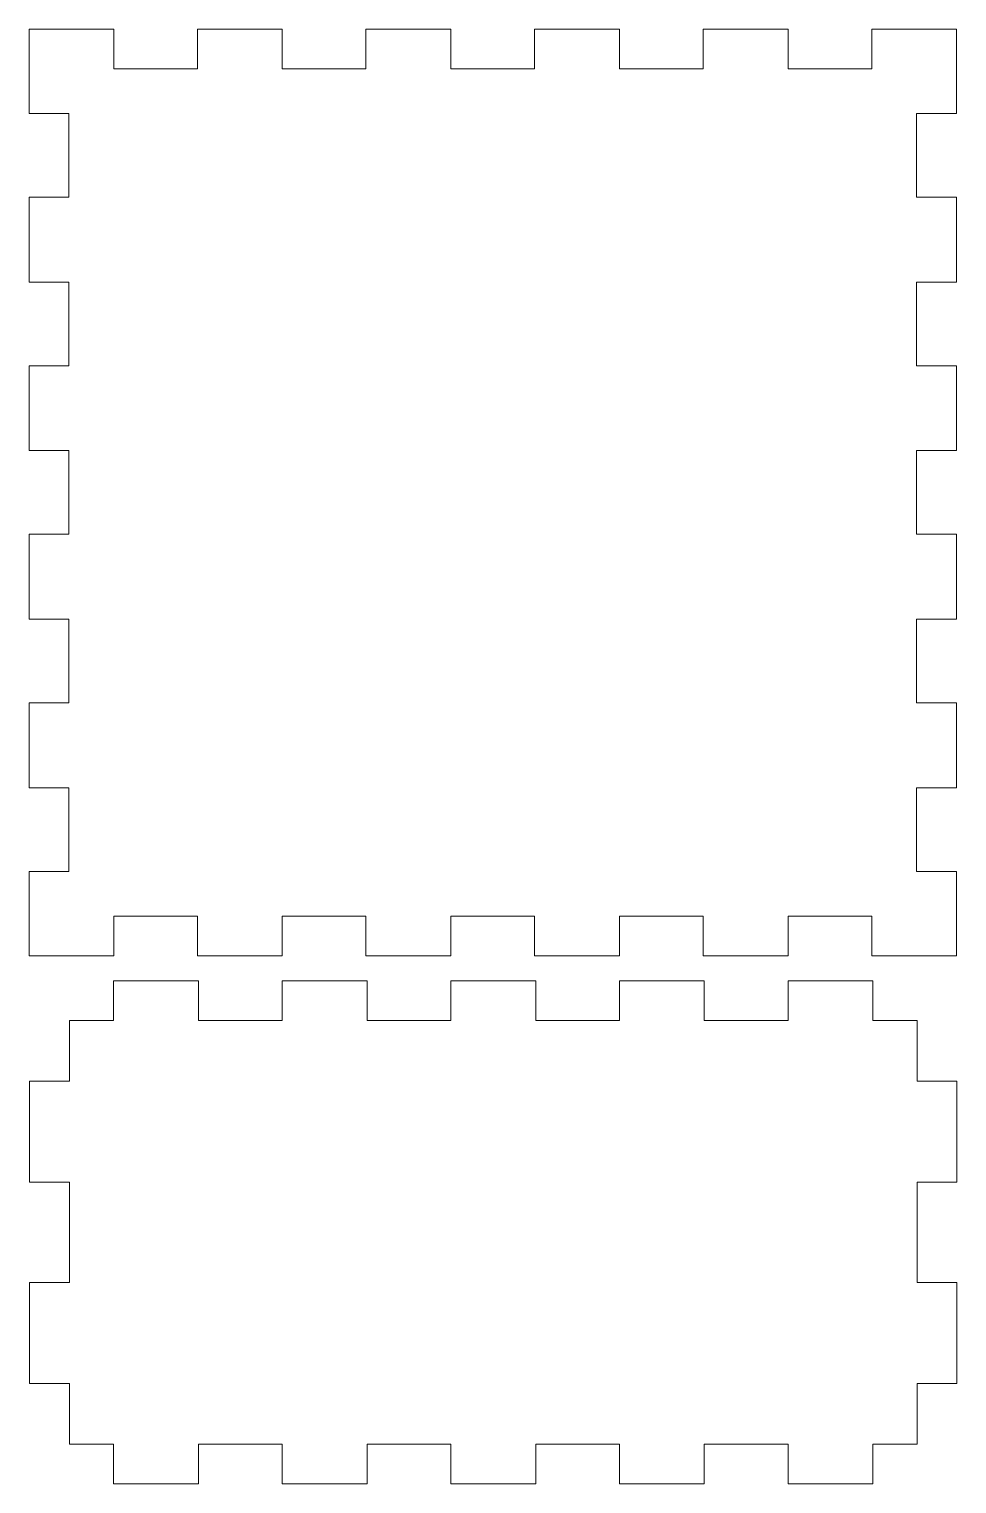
# Model space of a CAD drawing. Header units: millimetres. Extents: x -349 to 86, y 55 to 275.
# Drawn here: x -208.1 to -68, y 55.2 to 275 of the extents above; entities that cross this region are included whole.
import ezdxf

# ---------------------------------------------------------------- set-up
doc = ezdxf.new("R2010")
doc.units = ezdxf.units.MM
doc.header["$MEASUREMENT"] = 0
doc.layers.add('cut', color=7, linetype='Continuous')

msp = doc.modelspace()

# ---------------------------------------------------------------- linework, layer by layer
at = {"layer": 'cut', "color": 5, "lineweight": 9}
for points in [[(-208.1175, 274.9904), (-208.1175, 274.9904), (-195.3452, 274.9904), (-195.3452, 274.9904)], [(-208.1175, 262.2182), (-208.1175, 262.2182), (-208.1175, 274.9904), (-208.1175, 274.9904)], [(-195.3452, 274.9904), (-195.3452, 274.9904), (-195.3452, 268.9904), (-195.3452, 268.9904)], [(-182.708, 268.9904), (-182.708, 268.9904), (-182.708, 274.9904), (-182.708, 274.9904)], [(-182.708, 274.9904), (-182.708, 274.9904), (-169.8907, 274.9904), (-169.8907, 274.9904)], [(-169.8907, 274.9904), (-169.8907, 274.9904), (-169.8907, 268.9904), (-169.8907, 268.9904)], [(-157.2534, 268.9904), (-157.2534, 268.9904), (-157.2534, 274.9904), (-157.2534, 274.9904)], [(-157.2534, 274.9904), (-157.2534, 274.9904), (-144.4361, 274.9904), (-144.4361, 274.9904)], [(-144.4361, 274.9904), (-144.4361, 274.9904), (-144.4361, 268.9904), (-144.4361, 268.9904)], [(-131.7989, 268.9904), (-131.7989, 268.9904), (-131.7989, 274.9904), (-131.7989, 274.9904)], [(-131.7989, 274.9904), (-131.7989, 274.9904), (-118.9816, 274.9904), (-118.9816, 274.9904)], [(-118.9816, 274.9904), (-118.9816, 274.9904), (-118.9816, 268.9904), (-118.9816, 268.9904)], [(-106.3443, 268.9904), (-106.3443, 268.9904), (-106.3443, 274.9904), (-106.3443, 274.9904)], [(-106.3443, 274.9904), (-106.3443, 274.9904), (-93.5271, 274.9904), (-93.5271, 274.9904)], [(-93.5271, 274.9904), (-93.5271, 274.9904), (-93.5271, 268.9904), (-93.5271, 268.9904)], [(-80.8898, 268.9904), (-80.8898, 268.9904), (-80.8898, 274.9904), (-80.8898, 274.9904)], [(-80.8898, 274.9904), (-80.8898, 274.9904), (-68.1175, 274.9904), (-68.1175, 274.9904)], [(-68.1175, 274.9904), (-68.1175, 274.9904), (-68.1175, 262.2182), (-68.1175, 262.2182)], [(-195.3452, 268.9904), (-195.3452, 268.9904), (-182.708, 268.9904), (-182.708, 268.9904)], [(-169.8907, 268.9904), (-169.8907, 268.9904), (-157.2534, 268.9904), (-157.2534, 268.9904)], [(-144.4361, 268.9904), (-144.4361, 268.9904), (-131.7989, 268.9904), (-131.7989, 268.9904)], [(-118.9816, 268.9904), (-118.9816, 268.9904), (-106.3443, 268.9904), (-106.3443, 268.9904)], [(-93.5271, 268.9904), (-93.5271, 268.9904), (-80.8898, 268.9904), (-80.8898, 268.9904)], [(-202.1175, 262.2182), (-202.1175, 262.2182), (-208.1175, 262.2182), (-208.1175, 262.2182)], [(-202.1175, 249.5809), (-202.1175, 249.5809), (-202.1175, 262.2182), (-202.1175, 262.2182)], [(-68.1175, 262.2182), (-68.1175, 262.2182), (-74.1175, 262.2182), (-74.1175, 262.2182)], [(-74.1175, 262.2182), (-74.1175, 262.2182), (-74.1175, 249.5809), (-74.1175, 249.5809)], [(-208.1175, 236.7636), (-208.1175, 236.7636), (-208.1175, 249.5809), (-208.1175, 249.5809)], [(-208.1175, 249.5809), (-208.1175, 249.5809), (-202.1175, 249.5809), (-202.1175, 249.5809)], [(-74.1175, 249.5809), (-74.1175, 249.5809), (-68.1175, 249.5809), (-68.1175, 249.5809)], [(-68.1175, 249.5809), (-68.1175, 249.5809), (-68.1175, 236.7636), (-68.1175, 236.7636)], [(-202.1175, 236.7636), (-202.1175, 236.7636), (-208.1175, 236.7636), (-208.1175, 236.7636)], [(-202.1175, 224.1264), (-202.1175, 224.1264), (-202.1175, 236.7636), (-202.1175, 236.7636)], [(-68.1175, 236.7636), (-68.1175, 236.7636), (-74.1175, 236.7636), (-74.1175, 236.7636)], [(-74.1175, 236.7636), (-74.1175, 236.7636), (-74.1175, 224.1264), (-74.1175, 224.1264)], [(-208.1175, 211.3091), (-208.1175, 211.3091), (-208.1175, 224.1264), (-208.1175, 224.1264)], [(-208.1175, 224.1264), (-208.1175, 224.1264), (-202.1175, 224.1264), (-202.1175, 224.1264)], [(-74.1175, 224.1264), (-74.1175, 224.1264), (-68.1175, 224.1264), (-68.1175, 224.1264)], [(-68.1175, 224.1264), (-68.1175, 224.1264), (-68.1175, 211.3091), (-68.1175, 211.3091)], [(-202.1175, 211.3091), (-202.1175, 211.3091), (-208.1175, 211.3091), (-208.1175, 211.3091)], [(-202.1175, 198.6718), (-202.1175, 198.6718), (-202.1175, 211.3091), (-202.1175, 211.3091)], [(-68.1175, 211.3091), (-68.1175, 211.3091), (-74.1175, 211.3091), (-74.1175, 211.3091)], [(-74.1175, 211.3091), (-74.1175, 211.3091), (-74.1175, 198.6718), (-74.1175, 198.6718)], [(-208.1175, 185.8545), (-208.1175, 185.8545), (-208.1175, 198.6718), (-208.1175, 198.6718)], [(-208.1175, 198.6718), (-208.1175, 198.6718), (-202.1175, 198.6718), (-202.1175, 198.6718)], [(-74.1175, 198.6718), (-74.1175, 198.6718), (-68.1175, 198.6718), (-68.1175, 198.6718)], [(-68.1175, 198.6718), (-68.1175, 198.6718), (-68.1175, 185.8545), (-68.1175, 185.8545)], [(-202.1175, 185.8545), (-202.1175, 185.8545), (-208.1175, 185.8545), (-208.1175, 185.8545)], [(-202.1175, 173.2173), (-202.1175, 173.2173), (-202.1175, 185.8545), (-202.1175, 185.8545)], [(-68.1175, 185.8545), (-68.1175, 185.8545), (-74.1175, 185.8545), (-74.1175, 185.8545)], [(-74.1175, 185.8545), (-74.1175, 185.8545), (-74.1175, 173.2173), (-74.1175, 173.2173)], [(-208.1175, 160.4), (-208.1175, 160.4), (-208.1175, 173.2173), (-208.1175, 173.2173)], [(-208.1175, 173.2173), (-208.1175, 173.2173), (-202.1175, 173.2173), (-202.1175, 173.2173)], [(-74.1175, 173.2173), (-74.1175, 173.2173), (-68.1175, 173.2173), (-68.1175, 173.2173)], [(-68.1175, 173.2173), (-68.1175, 173.2173), (-68.1175, 160.4), (-68.1175, 160.4)], [(-202.1175, 160.4), (-202.1175, 160.4), (-208.1175, 160.4), (-208.1175, 160.4)], [(-202.1175, 147.7627), (-202.1175, 147.7627), (-202.1175, 160.4), (-202.1175, 160.4)], [(-68.1175, 160.4), (-68.1175, 160.4), (-74.1175, 160.4), (-74.1175, 160.4)], [(-74.1175, 160.4), (-74.1175, 160.4), (-74.1175, 147.7627), (-74.1175, 147.7627)], [(-208.1175, 134.9904), (-208.1175, 134.9904), (-208.1175, 147.7627), (-208.1175, 147.7627)], [(-208.1175, 147.7627), (-208.1175, 147.7627), (-202.1175, 147.7627), (-202.1175, 147.7627)], [(-74.1175, 147.7627), (-74.1175, 147.7627), (-68.1175, 147.7627), (-68.1175, 147.7627)], [(-68.1175, 147.7627), (-68.1175, 147.7627), (-68.1175, 134.9904), (-68.1175, 134.9904)], [(-182.708, 140.9904), (-182.708, 140.9904), (-195.3452, 140.9904), (-195.3452, 140.9904)], [(-195.3452, 140.9904), (-195.3452, 140.9904), (-195.3452, 134.9904), (-195.3452, 134.9904)], [(-182.708, 134.9904), (-182.708, 134.9904), (-182.708, 140.9904), (-182.708, 140.9904)], [(-157.2534, 140.9904), (-157.2534, 140.9904), (-169.8907, 140.9904), (-169.8907, 140.9904)], [(-169.8907, 140.9904), (-169.8907, 140.9904), (-169.8907, 134.9904), (-169.8907, 134.9904)], [(-157.2534, 134.9904), (-157.2534, 134.9904), (-157.2534, 140.9904), (-157.2534, 140.9904)], [(-131.7989, 140.9904), (-131.7989, 140.9904), (-144.4361, 140.9904), (-144.4361, 140.9904)], [(-144.4361, 140.9904), (-144.4361, 140.9904), (-144.4361, 134.9904), (-144.4361, 134.9904)], [(-131.7989, 134.9904), (-131.7989, 134.9904), (-131.7989, 140.9904), (-131.7989, 140.9904)], [(-106.3443, 140.9904), (-106.3443, 140.9904), (-118.9816, 140.9904), (-118.9816, 140.9904)], [(-118.9816, 140.9904), (-118.9816, 140.9904), (-118.9816, 134.9904), (-118.9816, 134.9904)], [(-106.3443, 134.9904), (-106.3443, 134.9904), (-106.3443, 140.9904), (-106.3443, 140.9904)], [(-80.8898, 140.9904), (-80.8898, 140.9904), (-93.5271, 140.9904), (-93.5271, 140.9904)], [(-93.5271, 140.9904), (-93.5271, 140.9904), (-93.5271, 134.9904), (-93.5271, 134.9904)], [(-80.8898, 134.9904), (-80.8898, 134.9904), (-80.8898, 140.9904), (-80.8898, 140.9904)], [(-195.3452, 134.9904), (-195.3452, 134.9904), (-208.1175, 134.9904), (-208.1175, 134.9904)], [(-169.8907, 134.9904), (-169.8907, 134.9904), (-182.708, 134.9904), (-182.708, 134.9904)], [(-144.4361, 134.9904), (-144.4361, 134.9904), (-157.2534, 134.9904), (-157.2534, 134.9904)], [(-118.9816, 134.9904), (-118.9816, 134.9904), (-131.7989, 134.9904), (-131.7989, 134.9904)], [(-93.5271, 134.9904), (-93.5271, 134.9904), (-106.3443, 134.9904), (-106.3443, 134.9904)], [(-68.1175, 134.9904), (-68.1175, 134.9904), (-80.8898, 134.9904), (-80.8898, 134.9904)], [(-195.3547, 125.2298), (-195.3547, 125.2298), (-195.3547, 131.2298), (-195.3547, 131.2298)], [(-195.3547, 131.2298), (-195.3547, 131.2298), (-182.5374, 131.2298), (-182.5374, 131.2298)], [(-182.5374, 131.2298), (-182.5374, 131.2298), (-182.5374, 125.2298), (-182.5374, 125.2298)], [(-169.9001, 125.2298), (-169.9001, 125.2298), (-169.9001, 131.2298), (-169.9001, 131.2298)], [(-169.9001, 131.2298), (-169.9001, 131.2298), (-157.0829, 131.2298), (-157.0829, 131.2298)], [(-157.0829, 131.2298), (-157.0829, 131.2298), (-157.0829, 125.2298), (-157.0829, 125.2298)], [(-144.4456, 125.2298), (-144.4456, 125.2298), (-144.4456, 131.2298), (-144.4456, 131.2298)], [(-144.4456, 131.2298), (-144.4456, 131.2298), (-131.6283, 131.2298), (-131.6283, 131.2298)], [(-131.6283, 131.2298), (-131.6283, 131.2298), (-131.6283, 125.2298), (-131.6283, 125.2298)], [(-118.991, 125.2298), (-118.991, 125.2298), (-118.991, 131.2298), (-118.991, 131.2298)], [(-118.991, 131.2298), (-118.991, 131.2298), (-106.1738, 131.2298), (-106.1738, 131.2298)], [(-106.1738, 131.2298), (-106.1738, 131.2298), (-106.1738, 125.2298), (-106.1738, 125.2298)], [(-93.5365, 125.2298), (-93.5365, 125.2298), (-93.5365, 131.2298), (-93.5365, 131.2298)], [(-93.5365, 131.2298), (-93.5365, 131.2298), (-80.7192, 131.2298), (-80.7192, 131.2298)], [(-80.7192, 131.2298), (-80.7192, 131.2298), (-80.7192, 125.2298), (-80.7192, 125.2298)], [(-202.037, 125.2298), (-202.037, 125.2298), (-195.3547, 125.2298), (-195.3547, 125.2298)], [(-202.037, 116.0748), (-202.037, 116.0748), (-202.037, 125.2298), (-202.037, 125.2298)], [(-182.5374, 125.2298), (-182.5374, 125.2298), (-169.9001, 125.2298), (-169.9001, 125.2298)], [(-157.0829, 125.2298), (-157.0829, 125.2298), (-144.4456, 125.2298), (-144.4456, 125.2298)], [(-131.6283, 125.2298), (-131.6283, 125.2298), (-118.991, 125.2298), (-118.991, 125.2298)], [(-106.1738, 125.2298), (-106.1738, 125.2298), (-93.5365, 125.2298), (-93.5365, 125.2298)], [(-80.7192, 125.2298), (-80.7192, 125.2298), (-74.037, 125.2298), (-74.037, 125.2298)], [(-74.037, 125.2298), (-74.037, 125.2298), (-74.037, 116.0748), (-74.037, 116.0748)], [(-208.037, 100.7848), (-208.037, 100.7848), (-208.037, 116.0748), (-208.037, 116.0748)], [(-208.037, 116.0748), (-208.037, 116.0748), (-202.037, 116.0748), (-202.037, 116.0748)], [(-74.037, 116.0748), (-74.037, 116.0748), (-68.0369, 116.0748), (-68.0369, 116.0748)], [(-68.0369, 116.0748), (-68.0369, 116.0748), (-68.0369, 100.7848), (-68.0369, 100.7848)], [(-202.037, 100.7848), (-202.037, 100.7848), (-208.037, 100.7848), (-208.037, 100.7848)], [(-202.037, 85.6748), (-202.037, 85.6748), (-202.037, 100.7848), (-202.037, 100.7848)], [(-68.0369, 100.7848), (-68.0369, 100.7848), (-74.037, 100.7848), (-74.037, 100.7848)], [(-74.037, 100.7848), (-74.037, 100.7848), (-74.037, 85.6748), (-74.037, 85.6748)], [(-208.037, 70.3848), (-208.037, 70.3848), (-208.037, 85.6748), (-208.037, 85.6748)], [(-208.037, 85.6748), (-208.037, 85.6748), (-202.037, 85.6748), (-202.037, 85.6748)], [(-74.037, 85.6748), (-74.037, 85.6748), (-68.0369, 85.6748), (-68.0369, 85.6748)], [(-68.0369, 85.6748), (-68.0369, 85.6748), (-68.0369, 70.3848), (-68.0369, 70.3848)], [(-202.037, 70.3848), (-202.037, 70.3848), (-208.037, 70.3848), (-208.037, 70.3848)], [(-202.037, 61.2298), (-202.037, 61.2298), (-202.037, 70.3848), (-202.037, 70.3848)], [(-68.0369, 70.3848), (-68.0369, 70.3848), (-74.037, 70.3848), (-74.037, 70.3848)], [(-74.037, 70.3848), (-74.037, 70.3848), (-74.037, 61.2298), (-74.037, 61.2298)], [(-195.3547, 61.2298), (-195.3547, 61.2298), (-202.037, 61.2298), (-202.037, 61.2298)], [(-195.3547, 55.2298), (-195.3547, 55.2298), (-195.3547, 61.2298), (-195.3547, 61.2298)], [(-169.9001, 61.2298), (-169.9001, 61.2298), (-182.5374, 61.2298), (-182.5374, 61.2298)], [(-182.5374, 61.2298), (-182.5374, 61.2298), (-182.5374, 55.2298), (-182.5374, 55.2298)], [(-169.9001, 55.2298), (-169.9001, 55.2298), (-169.9001, 61.2298), (-169.9001, 61.2298)], [(-144.4456, 61.2298), (-144.4456, 61.2298), (-157.0829, 61.2298), (-157.0829, 61.2298)], [(-157.0829, 61.2298), (-157.0829, 61.2298), (-157.0829, 55.2298), (-157.0829, 55.2298)], [(-144.4456, 55.2298), (-144.4456, 55.2298), (-144.4456, 61.2298), (-144.4456, 61.2298)], [(-118.991, 61.2298), (-118.991, 61.2298), (-131.6283, 61.2298), (-131.6283, 61.2298)], [(-131.6283, 61.2298), (-131.6283, 61.2298), (-131.6283, 55.2298), (-131.6283, 55.2298)], [(-118.991, 55.2298), (-118.991, 55.2298), (-118.991, 61.2298), (-118.991, 61.2298)], [(-93.5365, 61.2298), (-93.5365, 61.2298), (-106.1738, 61.2298), (-106.1738, 61.2298)], [(-106.1738, 61.2298), (-106.1738, 61.2298), (-106.1738, 55.2298), (-106.1738, 55.2298)], [(-93.5365, 55.2298), (-93.5365, 55.2298), (-93.5365, 61.2298), (-93.5365, 61.2298)], [(-74.037, 61.2298), (-74.037, 61.2298), (-80.7192, 61.2298), (-80.7192, 61.2298)], [(-80.7192, 61.2298), (-80.7192, 61.2298), (-80.7192, 55.2298), (-80.7192, 55.2298)], [(-182.5374, 55.2298), (-182.5374, 55.2298), (-195.3547, 55.2298), (-195.3547, 55.2298)], [(-157.0829, 55.2298), (-157.0829, 55.2298), (-169.9001, 55.2298), (-169.9001, 55.2298)], [(-131.6283, 55.2298), (-131.6283, 55.2298), (-144.4456, 55.2298), (-144.4456, 55.2298)], [(-106.1738, 55.2298), (-106.1738, 55.2298), (-118.991, 55.2298), (-118.991, 55.2298)], [(-80.7192, 55.2298), (-80.7192, 55.2298), (-93.5365, 55.2298), (-93.5365, 55.2298)]]:
    msp.add_open_spline(points, degree=3, dxfattribs=at)

doc.saveas('drawing.dxf')
